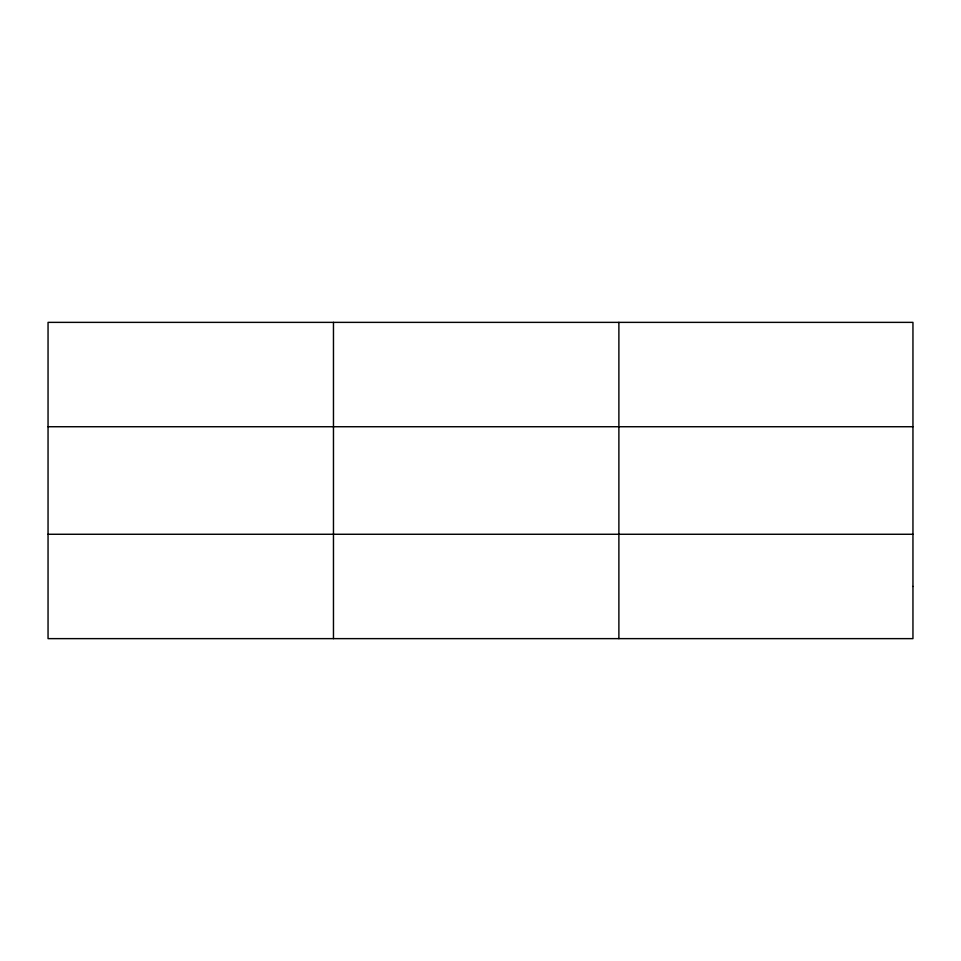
<?xml version="1.0" encoding="UTF-8"?>
<svg xmlns="http://www.w3.org/2000/svg" width="961" height="961" viewBox="0 0 961 961"><rect width="100%" height="100%" fill="white"/><g stroke="black" fill="none" stroke-linecap="round" stroke-linejoin="round"><path stroke-width="1.44" d="M333.467 322.367L333.467 638.633M618.884 322.367L618.884 638.633M48.05 426.732L912.95 426.732M48.05 534.268L912.95 534.268M912.95 586.45L912.95 638.633L48.05 638.633L48.05 322.367L912.95 322.367L912.95 586.45"/></g></svg>
